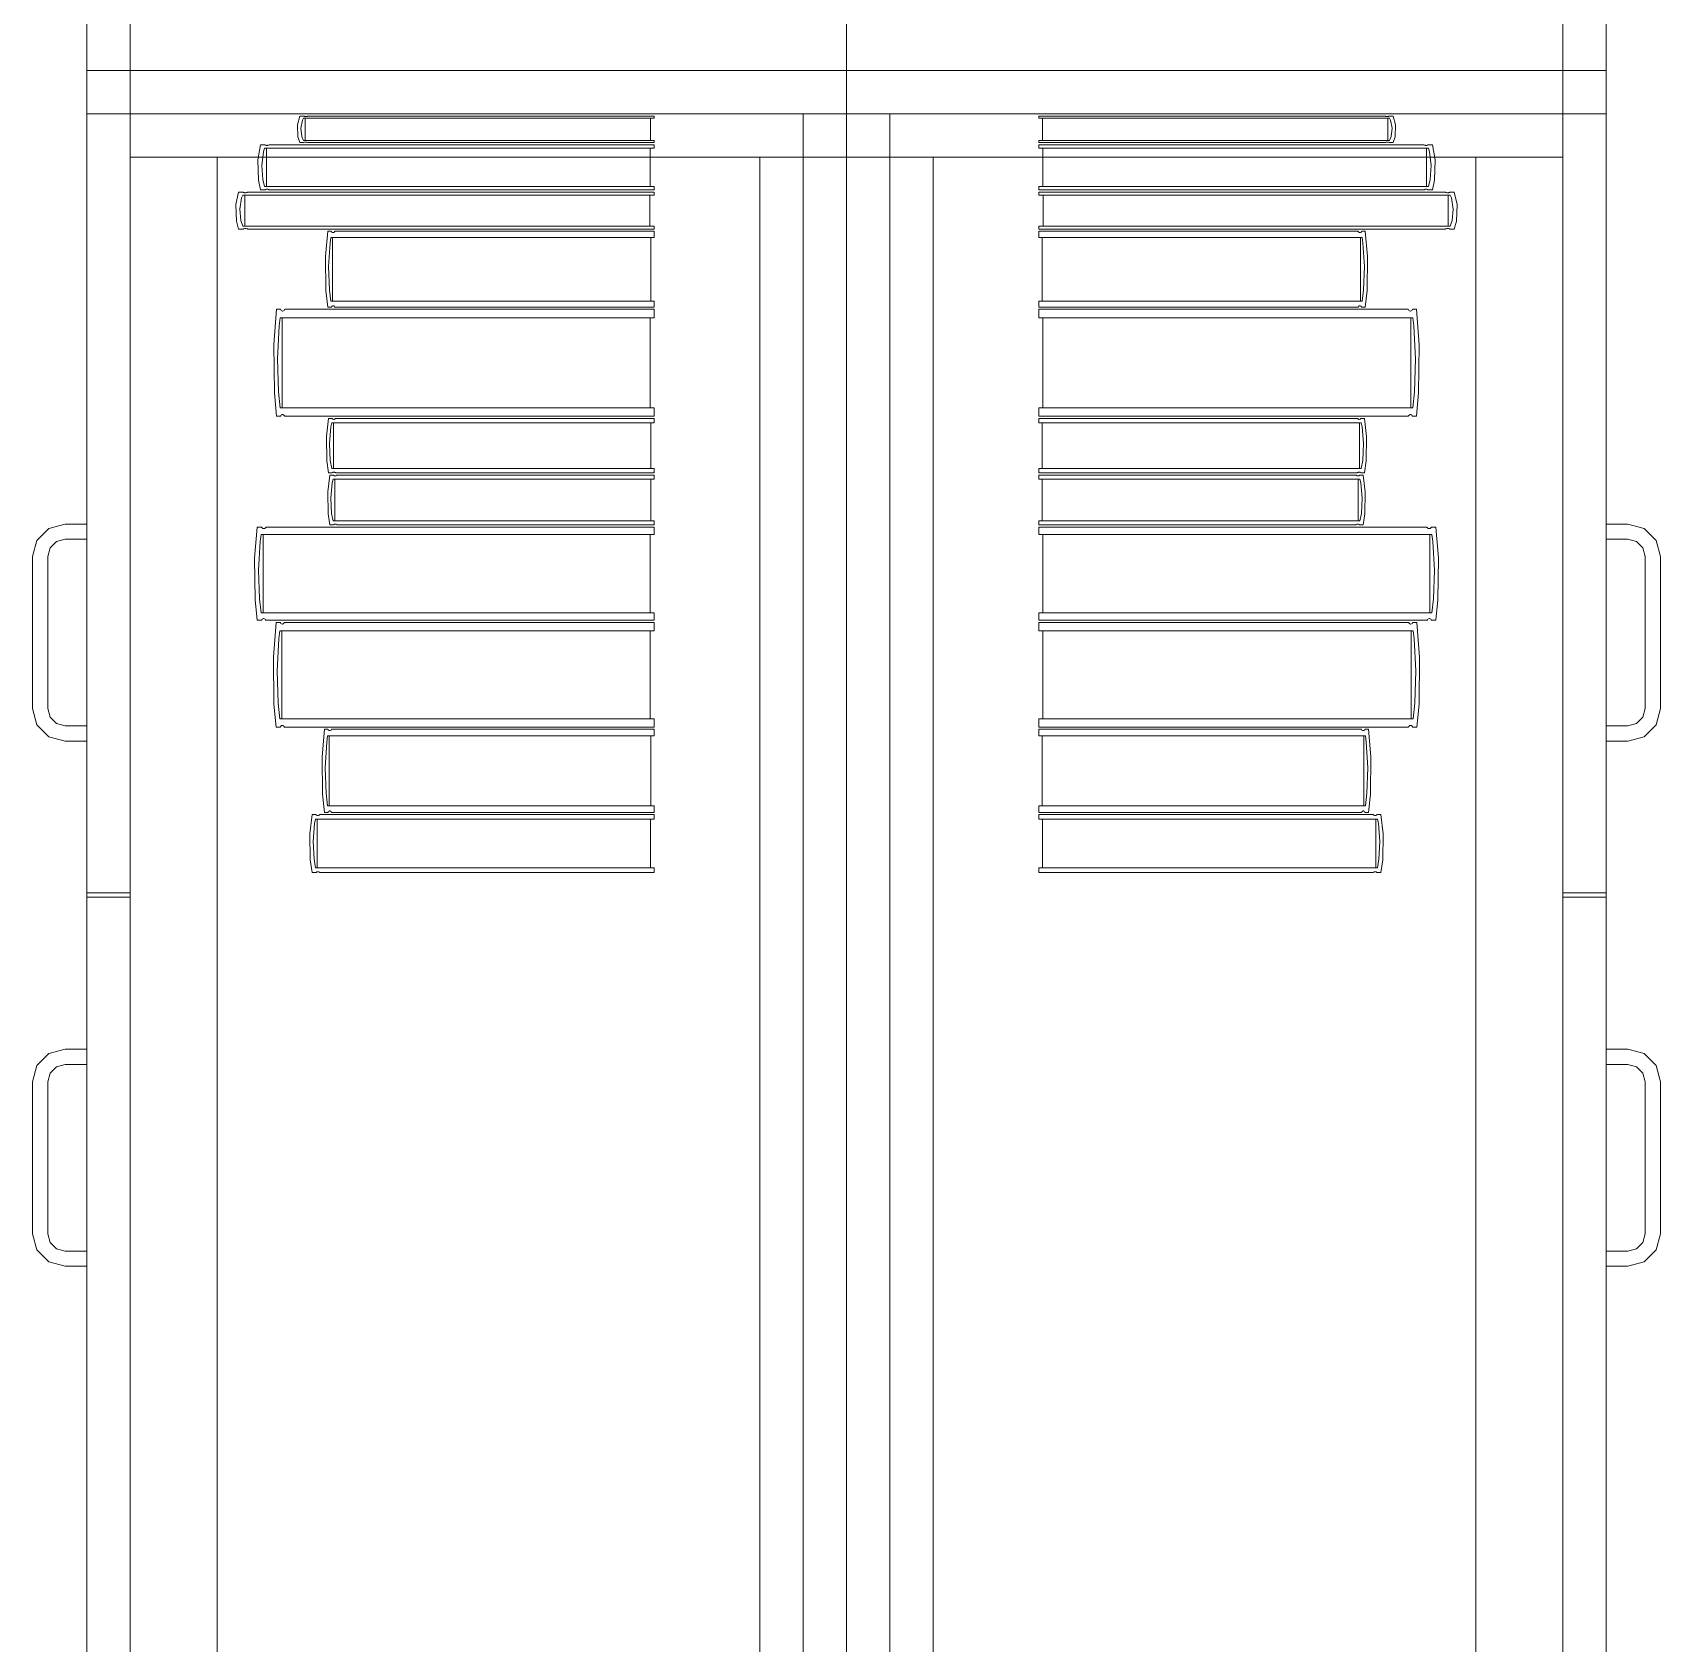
# Model space of a CAD drawing. Header units: inches. Extents: x -38 to 5698, y -33 to 92.
# Drawn here: x 12.295 to 13.045, y 35.987 to 36.73 of the extents above; entities that cross this region are included whole.
import ezdxf

# ---------------------------------------------------------------- set-up
doc = ezdxf.new("R2010")
doc.units = ezdxf.units.IN
doc.header["$MEASUREMENT"] = 0
doc.layers.add('Interior - Mobiliario', color=7, linetype='Continuous')

msp = doc.modelspace()

# ---------------------------------------------------------------- linework, layer by layer
at = {"layer": 'Interior - Mobiliario', "color": 175, "linetype": 'Continuous', "lineweight": 13}
for p, q in [((12.31998, 36.7121), (12.31998, 38.2121)), ((12.66998, 38.2121), (12.66998, 36.7121)), ((12.66998, 38.2121), (12.66998, 36.7121)), ((13.01998, 36.7121), (13.01998, 38.2121)), ((12.33998, 36.7521), (12.33998, 36.7121)), ((12.66998, 36.7121), (12.66998, 36.7521)), ((12.66998, 36.7121), (12.66998, 36.7521)), ((12.99998, 36.7521), (12.99998, 36.7121)), ((12.31998, 36.7121), (12.31998, 36.7321)), ((12.31998, 36.7321), (12.31998, 36.7121)), ((12.66998, 36.7121), (12.66998, 36.7321)), ((12.66998, 36.7121), (12.66998, 36.7321)), ((12.66998, 36.7121), (12.66998, 36.7321)), ((12.66998, 36.7121), (12.66998, 36.7321)), ((13.01998, 36.7121), (13.01998, 36.7321)), ((13.01998, 36.7321), (13.01998, 36.7121)), ((12.31998, 36.7121), (12.66998, 36.7121)), ((12.31998, 36.7121), (12.31998, 36.6921)), ((12.31998, 36.6921), (12.31998, 36.7121)), ((12.31998, 36.7121), (12.66998, 36.7121)), ((12.31998, 36.7121), (12.31998, 35.2121)), ((12.66998, 36.7121), (12.31998, 36.7121)), ((12.31998, 36.7121), (12.66998, 36.7121)), ((12.31998, 36.7121), (12.66998, 36.7121)), ((12.66998, 36.7121), (12.31998, 36.7121)), ((12.33998, 36.6721), (12.33998, 36.7121)), ((12.33998, 36.7121), (12.66998, 36.7121)), ((12.33998, 36.7121), (12.66998, 36.7121)), ((13.01998, 36.7121), (12.66998, 36.7121)), ((12.66998, 36.7121), (12.66998, 36.6921)), ((12.66998, 36.7121), (12.66998, 36.6921)), ((13.01998, 36.7121), (12.66998, 36.7121)), ((12.66998, 36.7121), (12.66998, 36.6721)), ((12.99998, 36.7121), (12.66998, 36.7121)), ((12.66998, 35.2121), (12.66998, 36.7121)), ((12.66998, 36.7121), (13.01998, 36.7121)), ((13.01998, 36.7121), (12.66998, 36.7121)), ((13.01998, 36.7121), (12.66998, 36.7121)), ((12.99998, 36.7121), (12.66998, 36.7121)), ((12.66998, 36.7121), (13.01998, 36.7121)), ((12.66998, 36.7121), (12.66998, 36.6921)), ((12.66998, 36.7121), (12.66998, 36.6921)), ((12.66998, 36.7121), (12.66998, 36.6721)), ((12.66998, 35.2121), (12.66998, 36.7121)), ((12.99998, 36.6721), (12.99998, 36.7121)), ((13.01998, 36.7121), (13.01998, 36.6921)), ((13.01998, 36.6921), (13.01998, 36.7121)), ((13.01998, 36.7121), (13.01998, 35.2121)), ((12.31998, 36.6921), (12.66998, 36.6921)), ((12.66998, 36.6921), (12.31998, 36.6921)), ((12.31998, 35.2321), (12.31998, 36.6921)), ((12.31998, 36.6921), (12.66998, 36.6921)), ((12.31998, 35.2321), (12.31998, 36.6921)), ((12.31998, 36.6921), (12.64998, 36.6921)), ((12.31998, 36.6921), (12.31998, 36.3331)), ((12.31998, 36.6921), (12.33998, 36.6921)), ((12.33998, 35.2321), (12.33998, 36.6921)), ((12.33998, 36.6921), (12.64998, 36.6921)), ((12.33998, 35.2321), (12.33998, 36.6921)), ((12.33998, 36.6921), (12.64998, 36.6921)), ((12.33998, 35.2321), (12.33998, 36.6921)), ((12.33998, 36.6921), (12.64998, 36.6921)), ((12.33998, 36.6921), (12.33998, 36.3331)), ((12.41706, 36.68704), (12.41816, 36.6911)), ((12.41816, 36.6911), (12.41993, 36.6911)), ((12.41979, 36.69013), (12.4193, 36.6892)), ((12.58132, 36.69013), (12.41979, 36.69013)), ((12.41993, 36.6911), (12.42006, 36.69103)), ((12.42006, 36.69103), (12.42028, 36.69097)), ((12.42028, 36.69097), (12.4205, 36.69092)), ((12.4205, 36.69092), (12.42074, 36.6909)), ((12.4206, 36.6799), (12.4206, 36.69013)), ((12.42074, 36.6909), (12.42098, 36.6909)), ((12.42098, 36.6909), (12.42122, 36.69093)), ((12.42122, 36.69093), (12.42144, 36.69098)), ((12.42144, 36.69098), (12.42165, 36.69105)), ((12.42165, 36.69105), (12.42174, 36.6911)), ((12.42174, 36.6911), (12.58132, 36.6911)), ((12.57969, 36.69013), (12.57969, 36.6799)), ((12.58132, 36.6911), (12.58132, 36.69013)), ((12.64998, 36.6921), (12.64998, 35.2321)), ((12.64998, 36.6921), (12.66998, 36.6921)), ((12.64998, 36.6921), (12.64998, 35.2321)), ((12.64998, 35.2321), (12.64998, 36.6921)), ((12.64998, 36.6921), (12.66998, 36.6921)), ((12.64998, 36.6921), (12.64998, 35.2321)), ((12.64998, 36.6921), (12.64998, 35.2321)), ((12.64998, 36.6921), (12.64998, 35.2321)), ((12.68998, 36.6921), (12.66998, 36.6921)), ((12.66998, 36.6921), (12.66998, 35.2321)), ((12.66998, 36.6921), (12.66998, 35.2321)), ((12.68998, 36.6921), (12.66998, 36.6921)), ((13.01998, 36.6921), (12.66998, 36.6921)), ((12.66998, 36.6921), (13.01998, 36.6921)), ((12.66998, 36.6921), (12.66998, 35.2321)), ((13.01998, 36.6921), (12.66998, 36.6921)), ((12.66998, 36.6921), (12.66998, 35.2321)), ((12.66998, 36.6921), (12.66998, 35.2321)), ((12.66998, 36.6921), (12.66998, 35.2321)), ((12.68998, 36.6921), (12.68998, 35.2321)), ((12.99998, 36.6921), (12.68998, 36.6921)), ((12.68998, 36.6921), (12.68998, 35.2321)), ((12.68998, 35.2321), (12.68998, 36.6921)), ((12.68998, 36.6921), (12.68998, 35.2321)), ((13.01998, 36.6921), (12.68998, 36.6921)), ((12.68998, 36.6921), (12.68998, 35.2321)), ((12.99998, 36.6921), (12.68998, 36.6921)), ((12.68998, 36.6921), (12.68998, 35.2321)), ((12.99998, 36.6921), (12.68998, 36.6921)), ((12.91822, 36.6911), (12.75864, 36.6911)), ((12.75864, 36.6911), (12.75864, 36.69013)), ((12.75864, 36.69013), (12.92017, 36.69013)), ((12.76027, 36.69013), (12.76027, 36.6799)), ((12.91831, 36.69105), (12.91822, 36.6911)), ((12.91852, 36.69098), (12.91831, 36.69105)), ((12.91874, 36.69093), (12.91852, 36.69098)), ((12.91898, 36.6909), (12.91874, 36.69093)), ((12.91922, 36.6909), (12.91898, 36.6909)), ((12.91946, 36.69092), (12.91922, 36.6909)), ((12.91935, 36.6799), (12.91935, 36.69013)), ((12.91968, 36.69097), (12.91946, 36.69092)), ((12.91989, 36.69103), (12.91968, 36.69097)), ((12.92003, 36.6911), (12.91989, 36.69103)), ((12.9218, 36.6911), (12.92003, 36.6911)), ((12.92017, 36.69013), (12.92065, 36.6892)), ((12.9229, 36.68704), (12.9218, 36.6911)), ((12.99998, 35.2321), (12.99998, 36.6921)), ((12.99998, 35.2321), (12.99998, 36.6921)), ((12.99998, 35.2321), (12.99998, 36.6921)), ((12.99998, 36.6921), (12.99998, 36.3331)), ((13.01998, 36.6921), (12.99998, 36.6921)), ((13.01998, 35.2321), (13.01998, 36.6921)), ((13.01998, 35.2321), (13.01998, 36.6921)), ((13.01998, 36.6921), (13.01998, 36.3331)), ((12.41726, 36.6816), (12.41706, 36.68704)), ((12.4193, 36.6892), (12.41862, 36.68547)), ((12.41862, 36.68547), (12.41904, 36.68173)), ((12.92065, 36.6892), (12.92134, 36.68547)), ((12.92134, 36.68547), (12.92092, 36.68173)), ((12.92269, 36.6816), (12.9229, 36.68704)), ((12.39883, 36.67097), (12.40005, 36.67793)), ((12.40005, 36.67793), (12.40202, 36.67793)), ((12.40186, 36.67626), (12.40133, 36.67468)), ((12.58132, 36.67626), (12.40186, 36.67626)), ((12.40202, 36.67793), (12.40217, 36.67782)), ((12.40217, 36.67782), (12.4024, 36.6777)), ((12.4024, 36.6777), (12.40266, 36.67762)), ((12.40266, 36.67762), (12.40292, 36.67758)), ((12.40277, 36.65873), (12.40277, 36.67626)), ((12.40292, 36.67758), (12.40319, 36.67759)), ((12.40319, 36.67759), (12.40345, 36.67763)), ((12.40345, 36.67763), (12.4037, 36.67772)), ((12.4037, 36.67772), (12.40393, 36.67785)), ((12.40393, 36.67785), (12.40403, 36.67793)), ((12.40403, 36.67793), (12.58132, 36.67793)), ((12.41816, 36.67893), (12.41726, 36.6816)), ((12.41993, 36.67893), (12.41816, 36.67893)), ((12.41904, 36.68173), (12.41979, 36.6799)), ((12.41979, 36.6799), (12.58132, 36.6799)), ((12.42002, 36.67898), (12.41993, 36.67893)), ((12.42023, 36.67905), (12.42002, 36.67898)), ((12.42045, 36.6791), (12.42023, 36.67905)), ((12.42069, 36.67913), (12.42045, 36.6791)), ((12.42093, 36.67913), (12.42069, 36.67913)), ((12.42117, 36.67911), (12.42093, 36.67913)), ((12.42139, 36.67906), (12.42117, 36.67911)), ((12.4216, 36.67899), (12.42139, 36.67906)), ((12.42174, 36.67893), (12.4216, 36.67899)), ((12.58132, 36.67893), (12.42174, 36.67893)), ((12.57951, 36.67626), (12.57951, 36.65873)), ((12.58132, 36.6799), (12.58132, 36.67893)), ((12.58132, 36.67793), (12.58132, 36.67626)), ((12.92017, 36.6799), (12.75864, 36.6799)), ((12.75864, 36.6799), (12.75864, 36.67893)), ((12.75864, 36.67893), (12.91822, 36.67893)), ((12.93593, 36.67793), (12.75864, 36.67793)), ((12.75864, 36.67793), (12.75864, 36.67626)), ((12.75864, 36.67626), (12.93809, 36.67626)), ((12.76045, 36.67626), (12.76045, 36.65873)), ((12.91822, 36.67893), (12.91835, 36.67899)), ((12.91835, 36.67899), (12.91857, 36.67906)), ((12.91857, 36.67906), (12.91879, 36.67911)), ((12.91879, 36.67911), (12.91903, 36.67913)), ((12.91903, 36.67913), (12.91927, 36.67913)), ((12.91927, 36.67913), (12.91951, 36.6791)), ((12.91951, 36.6791), (12.91973, 36.67905)), ((12.91973, 36.67905), (12.91994, 36.67898)), ((12.91994, 36.67898), (12.92003, 36.67893)), ((12.92003, 36.67893), (12.9218, 36.67893)), ((12.92092, 36.68173), (12.92017, 36.6799)), ((12.9218, 36.67893), (12.92269, 36.6816)), ((12.93603, 36.67785), (12.93593, 36.67793)), ((12.93626, 36.67772), (12.93603, 36.67785)), ((12.93651, 36.67763), (12.93626, 36.67772)), ((12.93677, 36.67759), (12.93651, 36.67763)), ((12.93704, 36.67758), (12.93677, 36.67759)), ((12.9373, 36.67762), (12.93704, 36.67758)), ((12.93719, 36.65873), (12.93719, 36.67626)), ((12.93755, 36.6777), (12.9373, 36.67762)), ((12.93779, 36.67782), (12.93755, 36.6777)), ((12.93794, 36.67793), (12.93779, 36.67782)), ((12.93991, 36.67793), (12.93794, 36.67793)), ((12.93809, 36.67626), (12.93863, 36.67468)), ((12.94112, 36.67097), (12.93991, 36.67793)), ((12.33998, 35.2521), (12.33998, 36.6721)), ((12.33998, 36.6721), (12.37998, 36.6721)), ((12.37998, 36.6721), (12.62998, 36.6721)), ((12.37998, 36.6721), (12.37998, 35.2521)), ((12.39906, 36.66164), (12.39883, 36.67097)), ((12.40133, 36.67468), (12.40057, 36.66828)), ((12.40057, 36.66828), (12.40103, 36.66186)), ((12.62998, 35.2521), (12.62998, 36.6721)), ((12.62998, 36.6721), (12.66998, 36.6721)), ((12.66998, 36.6721), (12.66998, 35.2521)), ((12.70998, 36.6721), (12.66998, 36.6721)), ((12.66998, 36.6721), (12.66998, 35.2521)), ((12.70998, 35.2521), (12.70998, 36.6721)), ((12.95998, 36.6721), (12.70998, 36.6721)), ((12.93863, 36.67468), (12.93939, 36.66828)), ((12.93939, 36.66828), (12.93893, 36.66186)), ((12.9409, 36.66164), (12.94112, 36.67097)), ((12.99998, 36.6721), (12.95998, 36.6721)), ((12.95998, 36.6721), (12.95998, 35.2521)), ((12.99998, 35.2521), (12.99998, 36.6721)), ((12.40005, 36.65706), (12.39906, 36.66164)), ((12.40103, 36.66186), (12.40186, 36.65873)), ((12.93893, 36.66186), (12.93809, 36.65873)), ((12.93991, 36.65706), (12.9409, 36.66164)), ((12.38865, 36.65038), (12.38993, 36.65606)), ((12.38993, 36.65606), (12.39201, 36.65606)), ((12.39128, 36.65341), (12.39048, 36.64818)), ((12.39185, 36.6547), (12.39128, 36.65341)), ((12.58132, 36.6547), (12.39185, 36.6547)), ((12.39201, 36.65606), (12.39217, 36.65597)), ((12.39217, 36.65597), (12.39242, 36.65587)), ((12.39242, 36.65587), (12.39269, 36.65581)), ((12.39269, 36.65581), (12.39296, 36.65578)), ((12.3928, 36.64037), (12.3928, 36.6547)), ((12.39296, 36.65578), (12.39325, 36.65578)), ((12.39325, 36.65578), (12.39352, 36.65582)), ((12.39352, 36.65582), (12.39379, 36.65589)), ((12.39379, 36.65589), (12.39403, 36.656)), ((12.39403, 36.656), (12.39413, 36.65606)), ((12.39413, 36.65606), (12.58132, 36.65606)), ((12.40202, 36.65706), (12.40005, 36.65706)), ((12.40186, 36.65873), (12.58132, 36.65873)), ((12.40212, 36.65714), (12.40202, 36.65706)), ((12.40235, 36.65727), (12.40212, 36.65714)), ((12.4026, 36.65736), (12.40235, 36.65727)), ((12.40286, 36.65741), (12.4026, 36.65736)), ((12.40313, 36.65741), (12.40286, 36.65741)), ((12.40339, 36.65737), (12.40313, 36.65741)), ((12.40365, 36.65729), (12.40339, 36.65737)), ((12.40388, 36.65718), (12.40365, 36.65729)), ((12.40403, 36.65706), (12.40388, 36.65718)), ((12.58132, 36.65706), (12.40403, 36.65706)), ((12.57941, 36.6547), (12.57941, 36.64037)), ((12.58132, 36.65873), (12.58132, 36.65706)), ((12.58132, 36.65606), (12.58132, 36.6547)), ((12.93809, 36.65873), (12.75864, 36.65873)), ((12.75864, 36.65873), (12.75864, 36.65706)), ((12.75864, 36.65706), (12.93593, 36.65706)), ((12.94582, 36.65606), (12.75864, 36.65606)), ((12.75864, 36.65606), (12.75864, 36.6547)), ((12.75864, 36.6547), (12.94811, 36.6547)), ((12.76055, 36.6547), (12.76055, 36.64037)), ((12.93593, 36.65706), (12.93608, 36.65718)), ((12.93608, 36.65718), (12.93631, 36.65729)), ((12.93631, 36.65729), (12.93656, 36.65737)), ((12.93656, 36.65737), (12.93683, 36.65741)), ((12.93683, 36.65741), (12.9371, 36.65741)), ((12.9371, 36.65741), (12.93736, 36.65736)), ((12.93736, 36.65736), (12.93761, 36.65727)), ((12.93761, 36.65727), (12.93784, 36.65714)), ((12.93784, 36.65714), (12.93794, 36.65706)), ((12.93794, 36.65706), (12.93991, 36.65706)), ((12.94593, 36.656), (12.94582, 36.65606)), ((12.94617, 36.65589), (12.94593, 36.656)), ((12.94644, 36.65582), (12.94617, 36.65589)), ((12.94671, 36.65578), (12.94644, 36.65582)), ((12.94699, 36.65578), (12.94671, 36.65578)), ((12.94727, 36.65581), (12.94699, 36.65578)), ((12.94715, 36.64037), (12.94715, 36.6547)), ((12.94754, 36.65587), (12.94727, 36.65581)), ((12.94779, 36.65597), (12.94754, 36.65587)), ((12.94794, 36.65606), (12.94779, 36.65597)), ((12.95002, 36.65606), (12.94794, 36.65606)), ((12.94811, 36.6547), (12.94868, 36.65341)), ((12.94868, 36.65341), (12.94948, 36.64818)), ((12.95131, 36.65038), (12.95002, 36.65606)), ((12.38889, 36.64275), (12.38865, 36.65038)), ((12.39048, 36.64818), (12.39097, 36.64293)), ((12.94948, 36.64818), (12.94899, 36.64293)), ((12.95107, 36.64275), (12.95131, 36.65038)), ((12.38993, 36.63901), (12.38889, 36.64275)), ((12.39201, 36.63901), (12.38993, 36.63901)), ((12.39097, 36.64293), (12.39185, 36.64037)), ((12.39185, 36.64037), (12.58132, 36.64037)), ((12.39212, 36.63908), (12.39201, 36.63901)), ((12.39236, 36.63918), (12.39212, 36.63908)), ((12.39263, 36.63925), (12.39236, 36.63918)), ((12.3929, 36.63929), (12.39263, 36.63925)), ((12.39318, 36.63929), (12.3929, 36.63929)), ((12.39346, 36.63926), (12.39318, 36.63929)), ((12.39373, 36.6392), (12.39346, 36.63926)), ((12.39398, 36.6391), (12.39373, 36.6392)), ((12.39413, 36.63901), (12.39398, 36.6391)), ((12.58132, 36.63901), (12.39413, 36.63901)), ((12.42996, 36.62636), (12.43097, 36.63801)), ((12.43097, 36.63801), (12.4326, 36.63801)), ((12.4326, 36.63801), (12.43272, 36.63782)), ((12.43272, 36.63782), (12.43292, 36.63762)), ((12.43292, 36.63762), (12.43313, 36.63749)), ((12.43357, 36.63743), (12.43379, 36.63751)), ((12.43379, 36.63751), (12.43399, 36.63766)), ((12.43399, 36.63766), (12.43418, 36.63787)), ((12.43418, 36.63787), (12.43427, 36.63801)), ((12.43427, 36.63801), (12.58132, 36.63801)), ((12.58132, 36.64037), (12.58132, 36.63901)), ((12.58132, 36.63801), (12.58132, 36.63521)), ((12.94811, 36.64037), (12.75864, 36.64037)), ((12.75864, 36.64037), (12.75864, 36.63901)), ((12.75864, 36.63901), (12.94582, 36.63901)), ((12.90569, 36.63801), (12.75864, 36.63801)), ((12.75864, 36.63801), (12.75864, 36.63521)), ((12.90578, 36.63787), (12.90569, 36.63801)), ((12.90597, 36.63766), (12.90578, 36.63787)), ((12.90617, 36.63751), (12.90597, 36.63766)), ((12.90639, 36.63743), (12.90617, 36.63751)), ((12.90704, 36.63762), (12.90683, 36.63749)), ((12.90723, 36.63782), (12.90704, 36.63762)), ((12.90736, 36.63801), (12.90723, 36.63782)), ((12.90899, 36.63801), (12.90736, 36.63801)), ((12.91, 36.62636), (12.90899, 36.63801)), ((12.94582, 36.63901), (12.94598, 36.6391)), ((12.94598, 36.6391), (12.94623, 36.6392)), ((12.94623, 36.6392), (12.9465, 36.63926)), ((12.9465, 36.63926), (12.94677, 36.63929)), ((12.94677, 36.63929), (12.94706, 36.63929)), ((12.94706, 36.63929), (12.94733, 36.63925)), ((12.94733, 36.63925), (12.9476, 36.63918)), ((12.9476, 36.63918), (12.94784, 36.63908)), ((12.94784, 36.63908), (12.94794, 36.63901)), ((12.94794, 36.63901), (12.95002, 36.63901)), ((12.94899, 36.64293), (12.94811, 36.64037)), ((12.95002, 36.63901), (12.95107, 36.64275)), ((12.43202, 36.63257), (12.4314, 36.62186)), ((12.43247, 36.63521), (12.43202, 36.63257)), ((12.58132, 36.63521), (12.43247, 36.63521)), ((12.43313, 36.63749), (12.43335, 36.63743)), ((12.43322, 36.60587), (12.43322, 36.63521)), ((12.43335, 36.63743), (12.43357, 36.63743)), ((12.57982, 36.63521), (12.57982, 36.60587)), ((12.75864, 36.63521), (12.90749, 36.63521)), ((12.76014, 36.63521), (12.76014, 36.60587)), ((12.90661, 36.63743), (12.90639, 36.63743)), ((12.90683, 36.63749), (12.90661, 36.63743)), ((12.90674, 36.60587), (12.90674, 36.63521)), ((12.90749, 36.63521), (12.90793, 36.63257)), ((12.90793, 36.63257), (12.90856, 36.62186)), ((12.43014, 36.61074), (12.42996, 36.62636)), ((12.90981, 36.61074), (12.91, 36.62636)), ((12.4314, 36.62186), (12.43178, 36.61111)), ((12.90856, 36.62186), (12.90818, 36.61111)), ((12.43097, 36.60308), (12.43014, 36.61074)), ((12.43178, 36.61111), (12.43247, 36.60587)), ((12.90818, 36.61111), (12.90749, 36.60587)), ((12.90899, 36.60308), (12.90981, 36.61074)), ((12.40616, 36.58564), (12.40733, 36.60208)), ((12.40733, 36.60208), (12.40922, 36.60208)), ((12.40922, 36.60208), (12.40937, 36.60182)), ((12.40937, 36.60182), (12.40959, 36.60153)), ((12.40959, 36.60153), (12.40983, 36.60135)), ((12.40983, 36.60135), (12.41009, 36.60126)), ((12.41009, 36.60126), (12.41034, 36.60127)), ((12.41034, 36.60127), (12.4106, 36.60138)), ((12.4106, 36.60138), (12.41083, 36.60159)), ((12.41083, 36.60159), (12.41105, 36.60189)), ((12.41105, 36.60189), (12.41115, 36.60208)), ((12.41115, 36.60208), (12.58132, 36.60208)), ((12.4326, 36.60308), (12.43097, 36.60308)), ((12.43247, 36.60587), (12.58132, 36.60587)), ((12.43268, 36.60322), (12.4326, 36.60308)), ((12.43287, 36.60343), (12.43268, 36.60322)), ((12.43308, 36.60358), (12.43287, 36.60343)), ((12.4333, 36.60366), (12.43308, 36.60358)), ((12.43352, 36.60366), (12.4333, 36.60366)), ((12.43374, 36.6036), (12.43352, 36.60366)), ((12.43395, 36.60347), (12.43374, 36.6036)), ((12.43414, 36.60327), (12.43395, 36.60347)), ((12.43427, 36.60308), (12.43414, 36.60327)), ((12.58132, 36.60308), (12.43427, 36.60308)), ((12.58132, 36.60587), (12.58132, 36.60308)), ((12.58132, 36.60208), (12.58132, 36.59814)), ((12.90749, 36.60587), (12.75864, 36.60587)), ((12.75864, 36.60587), (12.75864, 36.60308)), ((12.75864, 36.60308), (12.90569, 36.60308)), ((12.92881, 36.60208), (12.75864, 36.60208)), ((12.75864, 36.60208), (12.75864, 36.59814)), ((12.90569, 36.60308), (12.90582, 36.60327)), ((12.90582, 36.60327), (12.90601, 36.60347)), ((12.90601, 36.60347), (12.90622, 36.6036)), ((12.90622, 36.6036), (12.90644, 36.60366)), ((12.90644, 36.60366), (12.90666, 36.60366)), ((12.90666, 36.60366), (12.90688, 36.60358)), ((12.90688, 36.60358), (12.90708, 36.60343)), ((12.90708, 36.60343), (12.90727, 36.60322)), ((12.90727, 36.60322), (12.90736, 36.60308)), ((12.90736, 36.60308), (12.90899, 36.60308)), ((12.9289, 36.60189), (12.92881, 36.60208)), ((12.92912, 36.60159), (12.9289, 36.60189)), ((12.92936, 36.60138), (12.92912, 36.60159)), ((12.92961, 36.60127), (12.92936, 36.60138)), ((12.92987, 36.60126), (12.92961, 36.60127)), ((12.93012, 36.60135), (12.92987, 36.60126)), ((12.93037, 36.60153), (12.93012, 36.60135)), ((12.93059, 36.60182), (12.93037, 36.60153)), ((12.93073, 36.60208), (12.93059, 36.60182)), ((12.93263, 36.60208), (12.93073, 36.60208)), ((12.93379, 36.58564), (12.93263, 36.60208)), ((12.40856, 36.5944), (12.40783, 36.57928)), ((12.40907, 36.59814), (12.40856, 36.5944)), ((12.58132, 36.59814), (12.40907, 36.59814)), ((12.40994, 36.55672), (12.40994, 36.59814)), ((12.57958, 36.59814), (12.57958, 36.55672)), ((12.75864, 36.59814), (12.93089, 36.59814)), ((12.76038, 36.59814), (12.76038, 36.55672)), ((12.93002, 36.55672), (12.93002, 36.59814)), ((12.93089, 36.59814), (12.9314, 36.5944)), ((12.9314, 36.5944), (12.93213, 36.57928)), ((12.40638, 36.56359), (12.40616, 36.58564)), ((12.93358, 36.56359), (12.93379, 36.58564)), ((12.40783, 36.57928), (12.40827, 36.5641)), ((12.93213, 36.57928), (12.93169, 36.5641)), ((12.40733, 36.55277), (12.40638, 36.56359)), ((12.40827, 36.5641), (12.40907, 36.55672)), ((12.93169, 36.5641), (12.93089, 36.55672)), ((12.93263, 36.55277), (12.93358, 36.56359)), ((12.40907, 36.55672), (12.58132, 36.55672)), ((12.58132, 36.55672), (12.58132, 36.55277)), ((12.93089, 36.55672), (12.75864, 36.55672)), ((12.75864, 36.55672), (12.75864, 36.55277)), ((12.40922, 36.55277), (12.40733, 36.55277)), ((12.40932, 36.55297), (12.40922, 36.55277)), ((12.40954, 36.55327), (12.40932, 36.55297)), ((12.40978, 36.55348), (12.40954, 36.55327)), ((12.41003, 36.55359), (12.40978, 36.55348)), ((12.41029, 36.5536), (12.41003, 36.55359)), ((12.41054, 36.55351), (12.41029, 36.5536)), ((12.41078, 36.55332), (12.41054, 36.55351)), ((12.41101, 36.55304), (12.41078, 36.55332)), ((12.41115, 36.55277), (12.41101, 36.55304)), ((12.58132, 36.55277), (12.41115, 36.55277)), ((12.43034, 36.5434), (12.43134, 36.55177)), ((12.43134, 36.55177), (12.43297, 36.55177)), ((12.4324, 36.54786), (12.43177, 36.54016)), ((12.43284, 36.54977), (12.4324, 36.54786)), ((12.58132, 36.54977), (12.43284, 36.54977)), ((12.43297, 36.55177), (12.4331, 36.55164)), ((12.4331, 36.55164), (12.43329, 36.5515)), ((12.43329, 36.5515), (12.4335, 36.5514)), ((12.4335, 36.5514), (12.43372, 36.55136)), ((12.43359, 36.52867), (12.43359, 36.54977)), ((12.43372, 36.55136), (12.43394, 36.55136)), ((12.43394, 36.55136), (12.43416, 36.55142)), ((12.43416, 36.55142), (12.43436, 36.55152)), ((12.43436, 36.55152), (12.43455, 36.55168)), ((12.43455, 36.55168), (12.43463, 36.55177)), ((12.43463, 36.55177), (12.58132, 36.55177)), ((12.57982, 36.54977), (12.57982, 36.52867)), ((12.58132, 36.55177), (12.58132, 36.54977)), ((12.75864, 36.55277), (12.92881, 36.55277)), ((12.90532, 36.55177), (12.75864, 36.55177)), ((12.75864, 36.55177), (12.75864, 36.54977)), ((12.75864, 36.54977), (12.90711, 36.54977)), ((12.76014, 36.54977), (12.76014, 36.52867)), ((12.90541, 36.55168), (12.90532, 36.55177)), ((12.9056, 36.55152), (12.90541, 36.55168)), ((12.9058, 36.55142), (12.9056, 36.55152)), ((12.90602, 36.55136), (12.9058, 36.55142)), ((12.90624, 36.55136), (12.90602, 36.55136)), ((12.90646, 36.5514), (12.90624, 36.55136)), ((12.90637, 36.52867), (12.90637, 36.54977)), ((12.90667, 36.5515), (12.90646, 36.5514)), ((12.90686, 36.55164), (12.90667, 36.5515)), ((12.90698, 36.55177), (12.90686, 36.55164)), ((12.90861, 36.55177), (12.90698, 36.55177)), ((12.90711, 36.54977), (12.90756, 36.54786)), ((12.90756, 36.54786), (12.90819, 36.54016)), ((12.90962, 36.5434), (12.90861, 36.55177)), ((12.92881, 36.55277), (12.92895, 36.55304)), ((12.92895, 36.55304), (12.92917, 36.55332)), ((12.92917, 36.55332), (12.92942, 36.55351)), ((12.92942, 36.55351), (12.92967, 36.5536)), ((12.92967, 36.5536), (12.92993, 36.55359)), ((12.92993, 36.55359), (12.93018, 36.55348)), ((12.93018, 36.55348), (12.93042, 36.55327)), ((12.93042, 36.55327), (12.93064, 36.55297)), ((12.93064, 36.55297), (12.93073, 36.55277)), ((12.93073, 36.55277), (12.93263, 36.55277)), ((12.43052, 36.53217), (12.43034, 36.5434)), ((12.43177, 36.54016), (12.43215, 36.53243)), ((12.90819, 36.54016), (12.9078, 36.53243)), ((12.90944, 36.53217), (12.90962, 36.5434)), ((12.43134, 36.52666), (12.43052, 36.53217)), ((12.43096, 36.51801), (12.43197, 36.52566)), ((12.43297, 36.52666), (12.43134, 36.52666)), ((12.43197, 36.52566), (12.43359, 36.52566)), ((12.43215, 36.53243), (12.43284, 36.52867)), ((12.43284, 36.52867), (12.58132, 36.52867)), ((12.43306, 36.52675), (12.43297, 36.52666)), ((12.43325, 36.52691), (12.43306, 36.52675)), ((12.43345, 36.52701), (12.43325, 36.52691)), ((12.43367, 36.52707), (12.43345, 36.52701)), ((12.43359, 36.52566), (12.43371, 36.52553)), ((12.43389, 36.52708), (12.43367, 36.52707)), ((12.43371, 36.52553), (12.43391, 36.5254)), ((12.43411, 36.52703), (12.43389, 36.52708)), ((12.43391, 36.5254), (12.43411, 36.52532)), ((12.43432, 36.52694), (12.43411, 36.52703)), ((12.43411, 36.52532), (12.43433, 36.52527)), ((12.43451, 36.52679), (12.43432, 36.52694)), ((12.43433, 36.52527), (12.43455, 36.52528)), ((12.43463, 36.52666), (12.43451, 36.52679)), ((12.43455, 36.52528), (12.43477, 36.52533)), ((12.58132, 36.52666), (12.43463, 36.52666)), ((12.43477, 36.52533), (12.43497, 36.52543)), ((12.43497, 36.52543), (12.43516, 36.52557)), ((12.43516, 36.52557), (12.43524, 36.52566)), ((12.43524, 36.52566), (12.58132, 36.52566)), ((12.58132, 36.52867), (12.58132, 36.52666)), ((12.58132, 36.52566), (12.58132, 36.52382)), ((12.90711, 36.52867), (12.75864, 36.52867)), ((12.75864, 36.52867), (12.75864, 36.52666)), ((12.75864, 36.52666), (12.90532, 36.52666)), ((12.90471, 36.52566), (12.75864, 36.52566)), ((12.75864, 36.52566), (12.75864, 36.52382)), ((12.9048, 36.52557), (12.90471, 36.52566)), ((12.90499, 36.52543), (12.9048, 36.52557)), ((12.90519, 36.52533), (12.90499, 36.52543)), ((12.90541, 36.52528), (12.90519, 36.52533)), ((12.90532, 36.52666), (12.90545, 36.52679)), ((12.90563, 36.52527), (12.90541, 36.52528)), ((12.90545, 36.52679), (12.90564, 36.52694)), ((12.90584, 36.52532), (12.90563, 36.52527)), ((12.90564, 36.52694), (12.90585, 36.52703)), ((12.90605, 36.5254), (12.90584, 36.52532)), ((12.90585, 36.52703), (12.90607, 36.52708)), ((12.90625, 36.52553), (12.90605, 36.5254)), ((12.90607, 36.52708), (12.90629, 36.52707)), ((12.90637, 36.52566), (12.90625, 36.52553)), ((12.90629, 36.52707), (12.90651, 36.52701)), ((12.90799, 36.52566), (12.90637, 36.52566)), ((12.90651, 36.52701), (12.90671, 36.52691)), ((12.90671, 36.52691), (12.9069, 36.52675)), ((12.9069, 36.52675), (12.90698, 36.52666)), ((12.90698, 36.52666), (12.90861, 36.52666)), ((12.9078, 36.53243), (12.90711, 36.52867)), ((12.90899, 36.51801), (12.90799, 36.52566)), ((12.90861, 36.52666), (12.90944, 36.53217)), ((12.43115, 36.50775), (12.43096, 36.51801)), ((12.43302, 36.52208), (12.43239, 36.51505)), ((12.43346, 36.52382), (12.43302, 36.52208)), ((12.58132, 36.52382), (12.43346, 36.52382)), ((12.43421, 36.50456), (12.43421, 36.52382)), ((12.57983, 36.52382), (12.57983, 36.50456)), ((12.75864, 36.52382), (12.9065, 36.52382)), ((12.76013, 36.52382), (12.76013, 36.50456)), ((12.90575, 36.50456), (12.90575, 36.52382)), ((12.9065, 36.52382), (12.90694, 36.52208)), ((12.90694, 36.52208), (12.90756, 36.51505)), ((12.90881, 36.50775), (12.90899, 36.51801)), ((12.43239, 36.51505), (12.43277, 36.50799)), ((12.90756, 36.51505), (12.90718, 36.50799)), ((12.30248, 36.50109), (12.30998, 36.5031)), ((12.30998, 36.5031), (12.31998, 36.5031)), ((12.31998, 36.5031), (12.31998, 36.4961)), ((12.43197, 36.50272), (12.43115, 36.50775)), ((12.43359, 36.50272), (12.43197, 36.50272)), ((12.43277, 36.50799), (12.43346, 36.50456)), ((12.43346, 36.50456), (12.58132, 36.50456)), ((12.43367, 36.50281), (12.43359, 36.50272)), ((12.43386, 36.50295), (12.43367, 36.50281)), ((12.43407, 36.50305), (12.43386, 36.50295)), ((12.43428, 36.5031), (12.43407, 36.50305)), ((12.4345, 36.50311), (12.43428, 36.5031)), ((12.43472, 36.50306), (12.4345, 36.50311)), ((12.43493, 36.50298), (12.43472, 36.50306)), ((12.43512, 36.50285), (12.43493, 36.50298)), ((12.43524, 36.50272), (12.43512, 36.50285)), ((12.58132, 36.50272), (12.43524, 36.50272)), ((12.58132, 36.50456), (12.58132, 36.50272)), ((12.9065, 36.50456), (12.75864, 36.50456)), ((12.75864, 36.50456), (12.75864, 36.50272)), ((12.75864, 36.50272), (12.90471, 36.50272)), ((12.90471, 36.50272), (12.90484, 36.50285)), ((12.90484, 36.50285), (12.90503, 36.50298)), ((12.90503, 36.50298), (12.90524, 36.50306)), ((12.90524, 36.50306), (12.90545, 36.50311)), ((12.90545, 36.50311), (12.90568, 36.5031)), ((12.90568, 36.5031), (12.90589, 36.50305)), ((12.90589, 36.50305), (12.9061, 36.50295)), ((12.9061, 36.50295), (12.90629, 36.50281)), ((12.90629, 36.50281), (12.90637, 36.50272)), ((12.90637, 36.50272), (12.90799, 36.50272)), ((12.90718, 36.50799), (12.9065, 36.50456)), ((12.90799, 36.50272), (12.90881, 36.50775)), ((13.02998, 36.5031), (13.01998, 36.5031)), ((13.01998, 36.5031), (13.01998, 36.4961)), ((13.03748, 36.50109), (13.02998, 36.5031)), ((12.29498, 36.4881), (12.29699, 36.4956)), ((12.29699, 36.4956), (12.30248, 36.50109)), ((12.30598, 36.49503), (12.30305, 36.4921)), ((12.30998, 36.4961), (12.30598, 36.49503)), ((12.31998, 36.4961), (12.30998, 36.4961)), ((12.39726, 36.48741), (12.39849, 36.50172)), ((12.39849, 36.50172), (12.40048, 36.50172)), ((12.39978, 36.49503), (12.39901, 36.48188)), ((12.40032, 36.49829), (12.39978, 36.49503)), ((12.58132, 36.49829), (12.40032, 36.49829)), ((12.40048, 36.50172), (12.40063, 36.50149)), ((12.40063, 36.50149), (12.40086, 36.50125)), ((12.40086, 36.50125), (12.40112, 36.50108)), ((12.40112, 36.50108), (12.40138, 36.501)), ((12.40123, 36.46224), (12.40123, 36.49829)), ((12.40138, 36.501), (12.40165, 36.50102)), ((12.40165, 36.50102), (12.40192, 36.50111)), ((12.40192, 36.50111), (12.40217, 36.50129)), ((12.40217, 36.50129), (12.4024, 36.50156)), ((12.4024, 36.50156), (12.4025, 36.50172)), ((12.4025, 36.50172), (12.58132, 36.50172)), ((12.57949, 36.49829), (12.57949, 36.46224)), ((12.58132, 36.50172), (12.58132, 36.49829)), ((12.93746, 36.50172), (12.75864, 36.50172)), ((12.75864, 36.50172), (12.75864, 36.49829)), ((12.75864, 36.49829), (12.93964, 36.49829)), ((12.76046, 36.49829), (12.76046, 36.46224)), ((12.93756, 36.50156), (12.93746, 36.50172)), ((12.93779, 36.50129), (12.93756, 36.50156)), ((12.93804, 36.50111), (12.93779, 36.50129)), ((12.9383, 36.50102), (12.93804, 36.50111)), ((12.93857, 36.501), (12.9383, 36.50102)), ((12.93884, 36.50108), (12.93857, 36.501)), ((12.93873, 36.46224), (12.93873, 36.49829)), ((12.93909, 36.50125), (12.93884, 36.50108)), ((12.93933, 36.50149), (12.93909, 36.50125)), ((12.93948, 36.50172), (12.93933, 36.50149)), ((12.94147, 36.50172), (12.93948, 36.50172)), ((12.93964, 36.49829), (12.94018, 36.49503)), ((12.94018, 36.49503), (12.94095, 36.48188)), ((12.9427, 36.48741), (12.94147, 36.50172)), ((13.01998, 36.4961), (13.02998, 36.4961)), ((13.02998, 36.4961), (13.03398, 36.49503)), ((13.03398, 36.49503), (13.03691, 36.4921)), ((13.04297, 36.4956), (13.03748, 36.50109)), ((13.04498, 36.4881), (13.04297, 36.4956)), ((12.29498, 36.4181), (12.29498, 36.4881)), ((12.30305, 36.4921), (12.30198, 36.4881)), ((12.30198, 36.4881), (12.30198, 36.4181)), ((13.03691, 36.4921), (13.03798, 36.4881)), ((13.03798, 36.4881), (13.03798, 36.4181)), ((13.04498, 36.4181), (13.04498, 36.4881)), ((12.39749, 36.46822), (12.39726, 36.48741)), ((12.39901, 36.48188), (12.39948, 36.46867)), ((12.94095, 36.48188), (12.94048, 36.46867)), ((12.94247, 36.46822), (12.9427, 36.48741)), ((12.39849, 36.45881), (12.39749, 36.46822)), ((12.39948, 36.46867), (12.40032, 36.46224)), ((12.94048, 36.46867), (12.93964, 36.46224)), ((12.94147, 36.45881), (12.94247, 36.46822)), ((12.40048, 36.45881), (12.39849, 36.45881)), ((12.40032, 36.46224), (12.58132, 36.46224)), ((12.40058, 36.45897), (12.40048, 36.45881)), ((12.40081, 36.45923), (12.40058, 36.45897)), ((12.40106, 36.45942), (12.40081, 36.45923)), ((12.40133, 36.45951), (12.40106, 36.45942)), ((12.4016, 36.45952), (12.40133, 36.45951)), ((12.40186, 36.45944), (12.4016, 36.45952)), ((12.40212, 36.45928), (12.40186, 36.45944)), ((12.40235, 36.45904), (12.40212, 36.45928)), ((12.4025, 36.45881), (12.40235, 36.45904)), ((12.58132, 36.45881), (12.4025, 36.45881)), ((12.40598, 36.44171), (12.40715, 36.45781)), ((12.40715, 36.45781), (12.40905, 36.45781)), ((12.40905, 36.45781), (12.40919, 36.45755)), ((12.40919, 36.45755), (12.40941, 36.45727)), ((12.41066, 36.45733), (12.41088, 36.45762)), ((12.41088, 36.45762), (12.41097, 36.45781)), ((12.41097, 36.45781), (12.58132, 36.45781)), ((12.58132, 36.46224), (12.58132, 36.45881)), ((12.58132, 36.45781), (12.58132, 36.45395)), ((12.93964, 36.46224), (12.75864, 36.46224)), ((12.75864, 36.46224), (12.75864, 36.45881)), ((12.75864, 36.45881), (12.93746, 36.45881)), ((12.92898, 36.45781), (12.75864, 36.45781)), ((12.75864, 36.45781), (12.75864, 36.45395)), ((12.92908, 36.45762), (12.92898, 36.45781)), ((12.9293, 36.45733), (12.92908, 36.45762)), ((12.93077, 36.45755), (12.93054, 36.45727)), ((12.93091, 36.45781), (12.93077, 36.45755)), ((12.93281, 36.45781), (12.93091, 36.45781)), ((12.93398, 36.44171), (12.93281, 36.45781)), ((12.93746, 36.45881), (12.93761, 36.45904)), ((12.93761, 36.45904), (12.93784, 36.45928)), ((12.93784, 36.45928), (12.9381, 36.45944)), ((12.9381, 36.45944), (12.93836, 36.45952)), ((12.93836, 36.45952), (12.93863, 36.45951)), ((12.93863, 36.45951), (12.9389, 36.45942)), ((12.9389, 36.45942), (12.93915, 36.45923)), ((12.93915, 36.45923), (12.93938, 36.45897)), ((12.93938, 36.45897), (12.93948, 36.45881)), ((12.93948, 36.45881), (12.94147, 36.45881)), ((12.40838, 36.45029), (12.40765, 36.43549)), ((12.40889, 36.45395), (12.40838, 36.45029)), ((12.58132, 36.45395), (12.40889, 36.45395)), ((12.40941, 36.45727), (12.40966, 36.45709)), ((12.40966, 36.45709), (12.40991, 36.457)), ((12.40976, 36.4134), (12.40976, 36.45395)), ((12.40991, 36.457), (12.41017, 36.45701)), ((12.41017, 36.45701), (12.41042, 36.45712)), ((12.41042, 36.45712), (12.41066, 36.45733)), ((12.57958, 36.45395), (12.57958, 36.4134)), ((12.75864, 36.45395), (12.93106, 36.45395)), ((12.76038, 36.45395), (12.76038, 36.4134)), ((12.92954, 36.45712), (12.9293, 36.45733)), ((12.92979, 36.45701), (12.92954, 36.45712)), ((12.93005, 36.457), (12.92979, 36.45701)), ((12.9303, 36.45709), (12.93005, 36.457)), ((12.93019, 36.4134), (12.93019, 36.45395)), ((12.93054, 36.45727), (12.9303, 36.45709)), ((12.93106, 36.45395), (12.93158, 36.45029)), ((12.93158, 36.45029), (12.93231, 36.43549)), ((12.4062, 36.42013), (12.40598, 36.44171)), ((12.40765, 36.43549), (12.40809, 36.42063)), ((12.93231, 36.43549), (12.93186, 36.42063)), ((12.93376, 36.42013), (12.93398, 36.44171)), ((12.40715, 36.40954), (12.4062, 36.42013)), ((12.40809, 36.42063), (12.40889, 36.4134)), ((12.93186, 36.42063), (12.93106, 36.4134)), ((12.93281, 36.40954), (12.93376, 36.42013)), ((12.29699, 36.4106), (12.29498, 36.4181)), ((12.30198, 36.4181), (12.30305, 36.4141)), ((12.30305, 36.4141), (12.30598, 36.41117)), ((12.40889, 36.4134), (12.58132, 36.4134)), ((12.58132, 36.4134), (12.58132, 36.40954)), ((12.93106, 36.4134), (12.75864, 36.4134)), ((12.75864, 36.4134), (12.75864, 36.40954)), ((13.03691, 36.4141), (13.03398, 36.41117)), ((13.03798, 36.4181), (13.03691, 36.4141)), ((13.04297, 36.4106), (13.04498, 36.4181)), ((12.30248, 36.40511), (12.29699, 36.4106)), ((12.30998, 36.4031), (12.30248, 36.40511)), ((12.30598, 36.41117), (12.30998, 36.4101)), ((12.30998, 36.4101), (12.31998, 36.4101)), ((12.31998, 36.4101), (12.31998, 36.4031)), ((12.40905, 36.40954), (12.40715, 36.40954)), ((12.40914, 36.40973), (12.40905, 36.40954)), ((12.40936, 36.41002), (12.40914, 36.40973)), ((12.4096, 36.41023), (12.40936, 36.41002)), ((12.40985, 36.41034), (12.4096, 36.41023)), ((12.41011, 36.41035), (12.40985, 36.41034)), ((12.41036, 36.41026), (12.41011, 36.41035)), ((12.41061, 36.41008), (12.41036, 36.41026)), ((12.41083, 36.4098), (12.41061, 36.41008)), ((12.41097, 36.40954), (12.41083, 36.4098)), ((12.58132, 36.40954), (12.41097, 36.40954)), ((12.4284, 36.39577), (12.42942, 36.40854)), ((12.42942, 36.40854), (12.43107, 36.40854)), ((12.43094, 36.40548), (12.43049, 36.40258)), ((12.58132, 36.40548), (12.43094, 36.40548)), ((12.43107, 36.40854), (12.43119, 36.40834)), ((12.43119, 36.40834), (12.43139, 36.40812)), ((12.43139, 36.40812), (12.4316, 36.40797)), ((12.4316, 36.40797), (12.43182, 36.4079)), ((12.4317, 36.37331), (12.4317, 36.40548)), ((12.43182, 36.4079), (12.43205, 36.40791)), ((12.43205, 36.40791), (12.43227, 36.408)), ((12.43227, 36.408), (12.43248, 36.40816)), ((12.43248, 36.40816), (12.43267, 36.40839)), ((12.43267, 36.40839), (12.43275, 36.40854)), ((12.43275, 36.40854), (12.58132, 36.40854)), ((12.5798, 36.40548), (12.5798, 36.37331)), ((12.58132, 36.40854), (12.58132, 36.40548)), ((12.75864, 36.40954), (12.92898, 36.40954)), ((12.90721, 36.40854), (12.75864, 36.40854)), ((12.75864, 36.40854), (12.75864, 36.40548)), ((12.75864, 36.40548), (12.90902, 36.40548)), ((12.76016, 36.40548), (12.76016, 36.37331)), ((12.90729, 36.40839), (12.90721, 36.40854)), ((12.90748, 36.40816), (12.90729, 36.40839)), ((12.90769, 36.408), (12.90748, 36.40816)), ((12.90791, 36.40791), (12.90769, 36.408)), ((12.90813, 36.4079), (12.90791, 36.40791)), ((12.90836, 36.40797), (12.90813, 36.4079)), ((12.90826, 36.37331), (12.90826, 36.40548)), ((12.90857, 36.40812), (12.90836, 36.40797)), ((12.90876, 36.40834), (12.90857, 36.40812)), ((12.90889, 36.40854), (12.90876, 36.40834)), ((12.91054, 36.40854), (12.90889, 36.40854)), ((12.90902, 36.40548), (12.90947, 36.40258)), ((12.91156, 36.39577), (12.91054, 36.40854)), ((12.92898, 36.40954), (12.92913, 36.4098)), ((12.92913, 36.4098), (12.92935, 36.41008)), ((12.92935, 36.41008), (12.92959, 36.41026)), ((12.92959, 36.41026), (12.92985, 36.41035)), ((12.92985, 36.41035), (12.9301, 36.41034)), ((12.9301, 36.41034), (12.93036, 36.41023)), ((12.93036, 36.41023), (12.9306, 36.41002)), ((12.9306, 36.41002), (12.93082, 36.40973)), ((12.93082, 36.40973), (12.93091, 36.40954)), ((12.93091, 36.40954), (12.93281, 36.40954)), ((13.01998, 36.4101), (13.01998, 36.4031)), ((13.02998, 36.4101), (13.01998, 36.4101)), ((13.03398, 36.41117), (13.02998, 36.4101)), ((13.02998, 36.4031), (13.03748, 36.40511)), ((13.03748, 36.40511), (13.04297, 36.4106)), ((12.31998, 36.4031), (12.30998, 36.4031)), ((12.43049, 36.40258), (12.42985, 36.39083)), ((12.90947, 36.40258), (12.91011, 36.39083)), ((13.01998, 36.4031), (13.02998, 36.4031)), ((12.42859, 36.37865), (12.4284, 36.39577)), ((12.42985, 36.39083), (12.43024, 36.37905)), ((12.91011, 36.39083), (12.90972, 36.37905)), ((12.91137, 36.37865), (12.91156, 36.39577)), ((12.42942, 36.37025), (12.42859, 36.37865)), ((12.43024, 36.37905), (12.43094, 36.37331)), ((12.90972, 36.37905), (12.90902, 36.37331)), ((12.91054, 36.37025), (12.91137, 36.37865)), ((12.42275, 36.36032), (12.42381, 36.36925)), ((12.42381, 36.36925), (12.42552, 36.36925)), ((12.42552, 36.36925), (12.42565, 36.3691)), ((12.42565, 36.3691), (12.42585, 36.36895)), ((12.42585, 36.36895), (12.42607, 36.36885)), ((12.42607, 36.36885), (12.4263, 36.3688)), ((12.4263, 36.3688), (12.42653, 36.36881)), ((12.42653, 36.36881), (12.42676, 36.36887)), ((12.42676, 36.36887), (12.42698, 36.36898)), ((12.42698, 36.36898), (12.42717, 36.36914)), ((12.42717, 36.36914), (12.42726, 36.36925)), ((12.42726, 36.36925), (12.58132, 36.36925)), ((12.43107, 36.37025), (12.42942, 36.37025)), ((12.43094, 36.37331), (12.58132, 36.37331)), ((12.43115, 36.3704), (12.43107, 36.37025)), ((12.43135, 36.37063), (12.43115, 36.3704)), ((12.43156, 36.37079), (12.43135, 36.37063)), ((12.43177, 36.37088), (12.43156, 36.37079)), ((12.432, 36.37089), (12.43177, 36.37088)), ((12.43222, 36.37082), (12.432, 36.37089)), ((12.43243, 36.37067), (12.43222, 36.37082)), ((12.43263, 36.37045), (12.43243, 36.37067)), ((12.43275, 36.37025), (12.43263, 36.37045)), ((12.58132, 36.37025), (12.43275, 36.37025)), ((12.58132, 36.37331), (12.58132, 36.37025)), ((12.58132, 36.36925), (12.58132, 36.36711)), ((12.90902, 36.37331), (12.75864, 36.37331)), ((12.75864, 36.37331), (12.75864, 36.37025)), ((12.75864, 36.37025), (12.90721, 36.37025)), ((12.9127, 36.36925), (12.75864, 36.36925)), ((12.75864, 36.36925), (12.75864, 36.36711)), ((12.90721, 36.37025), (12.90733, 36.37045)), ((12.90733, 36.37045), (12.90753, 36.37067)), ((12.90753, 36.37067), (12.90774, 36.37082)), ((12.90774, 36.37082), (12.90796, 36.37089)), ((12.90796, 36.37089), (12.90818, 36.37088)), ((12.90818, 36.37088), (12.9084, 36.37079)), ((12.9084, 36.37079), (12.90861, 36.37063)), ((12.90861, 36.37063), (12.9088, 36.3704)), ((12.9088, 36.3704), (12.90889, 36.37025)), ((12.90889, 36.37025), (12.91054, 36.37025)), ((12.91278, 36.36914), (12.9127, 36.36925)), ((12.91298, 36.36898), (12.91278, 36.36914)), ((12.9132, 36.36887), (12.91298, 36.36898)), ((12.91343, 36.36881), (12.9132, 36.36887)), ((12.91366, 36.3688), (12.91343, 36.36881)), ((12.91389, 36.36885), (12.91366, 36.3688)), ((12.91411, 36.36895), (12.91389, 36.36885)), ((12.91431, 36.3691), (12.91411, 36.36895)), ((12.91444, 36.36925), (12.91431, 36.3691)), ((12.91615, 36.36925), (12.91444, 36.36925)), ((12.91721, 36.36032), (12.91615, 36.36925)), ((12.42294, 36.34835), (12.42275, 36.36032)), ((12.42491, 36.36508), (12.42426, 36.35687)), ((12.42538, 36.36711), (12.42491, 36.36508)), ((12.58132, 36.36711), (12.42538, 36.36711)), ((12.42617, 36.34462), (12.42617, 36.36711)), ((12.57975, 36.36711), (12.57975, 36.34462)), ((12.75864, 36.36711), (12.91458, 36.36711)), ((12.76021, 36.36711), (12.76021, 36.34462)), ((12.91379, 36.34462), (12.91379, 36.36711)), ((12.91458, 36.36711), (12.91504, 36.36508)), ((12.91504, 36.36508), (12.9157, 36.35687)), ((12.91701, 36.34835), (12.91721, 36.36032)), ((12.42426, 36.35687), (12.42466, 36.34863)), ((12.9157, 36.35687), (12.9153, 36.34863)), ((12.42381, 36.34248), (12.42294, 36.34835)), ((12.42466, 36.34863), (12.42538, 36.34462)), ((12.9153, 36.34863), (12.91458, 36.34462)), ((12.91615, 36.34248), (12.91701, 36.34835)), ((12.42552, 36.34248), (12.42381, 36.34248)), ((12.42538, 36.34462), (12.58132, 36.34462)), ((12.42561, 36.34258), (12.42552, 36.34248)), ((12.4258, 36.34274), (12.42561, 36.34258)), ((12.42602, 36.34286), (12.4258, 36.34274)), ((12.42625, 36.34292), (12.42602, 36.34286)), ((12.42648, 36.34292), (12.42625, 36.34292)), ((12.42671, 36.34287), (12.42648, 36.34292)), ((12.42693, 36.34277), (12.42671, 36.34287)), ((12.42713, 36.34262), (12.42693, 36.34277)), ((12.42726, 36.34248), (12.42713, 36.34262)), ((12.58132, 36.34248), (12.42726, 36.34248)), ((12.58132, 36.34462), (12.58132, 36.34248)), ((12.91458, 36.34462), (12.75864, 36.34462)), ((12.75864, 36.34462), (12.75864, 36.34248)), ((12.75864, 36.34248), (12.9127, 36.34248)), ((12.9127, 36.34248), (12.91283, 36.34262)), ((12.91283, 36.34262), (12.91303, 36.34277)), ((12.91303, 36.34277), (12.91325, 36.34287)), ((12.91325, 36.34287), (12.91348, 36.34292)), ((12.91348, 36.34292), (12.91371, 36.34292)), ((12.91371, 36.34292), (12.91394, 36.34286)), ((12.91394, 36.34286), (12.91415, 36.34274)), ((12.91415, 36.34274), (12.91435, 36.34258)), ((12.91435, 36.34258), (12.91444, 36.34248)), ((12.91444, 36.34248), (12.91615, 36.34248)), ((12.31998, 36.3331), (12.33998, 36.3331)), ((12.31998, 35.9721), (12.31998, 36.3311)), ((12.31998, 36.3311), (12.33998, 36.3311)), ((12.33998, 35.9721), (12.33998, 36.3311)), ((13.01998, 36.3331), (12.99998, 36.3331)), ((12.99998, 35.9721), (12.99998, 36.3311)), ((13.01998, 36.3311), (12.99998, 36.3311)), ((13.01998, 35.9721), (13.01998, 36.3311)), ((12.30248, 36.25909), (12.29699, 36.2536)), ((12.30998, 36.2611), (12.30248, 36.25909)), ((12.31998, 36.2611), (12.30998, 36.2611)), ((12.31998, 36.2541), (12.31998, 36.2611)), ((13.01998, 36.2611), (13.02998, 36.2611)), ((13.01998, 36.2541), (13.01998, 36.2611)), ((13.02998, 36.2611), (13.03748, 36.25909)), ((13.03748, 36.25909), (13.04297, 36.2536)), ((12.29699, 36.2536), (12.29498, 36.2461)), ((12.30198, 36.2461), (12.30305, 36.2501)), ((12.30305, 36.2501), (12.30598, 36.25303)), ((12.30598, 36.25303), (12.30998, 36.2541)), ((12.30998, 36.2541), (12.31998, 36.2541)), ((13.02998, 36.2541), (13.01998, 36.2541)), ((13.03398, 36.25303), (13.02998, 36.2541)), ((13.03691, 36.2501), (13.03398, 36.25303)), ((13.03798, 36.2461), (13.03691, 36.2501)), ((13.04297, 36.2536), (13.04498, 36.2461)), ((12.29498, 36.2461), (12.29498, 36.1761)), ((12.30198, 36.1761), (12.30198, 36.2461)), ((13.03798, 36.1761), (13.03798, 36.2461)), ((13.04498, 36.2461), (13.04498, 36.1761)), ((12.29498, 36.1761), (12.29699, 36.1686)), ((12.30305, 36.1721), (12.30198, 36.1761)), ((13.03691, 36.1721), (13.03798, 36.1761)), ((13.04498, 36.1761), (13.04297, 36.1686)), ((12.29699, 36.1686), (12.30248, 36.16311)), ((12.30598, 36.16917), (12.30305, 36.1721)), ((12.30998, 36.1681), (12.30598, 36.16917)), ((12.31998, 36.1681), (12.30998, 36.1681)), ((12.31998, 36.1611), (12.31998, 36.1681)), ((13.01998, 36.1681), (13.02998, 36.1681)), ((13.01998, 36.1611), (13.01998, 36.1681)), ((13.02998, 36.1681), (13.03398, 36.16917)), ((13.03398, 36.16917), (13.03691, 36.1721)), ((13.04297, 36.1686), (13.03748, 36.16311)), ((12.30248, 36.16311), (12.30998, 36.1611)), ((12.30998, 36.1611), (12.31998, 36.1611)), ((13.02998, 36.1611), (13.01998, 36.1611)), ((13.03748, 36.16311), (13.02998, 36.1611))]:
    msp.add_line(p, q, dxfattribs=at)

doc.saveas('drawing.dxf')
